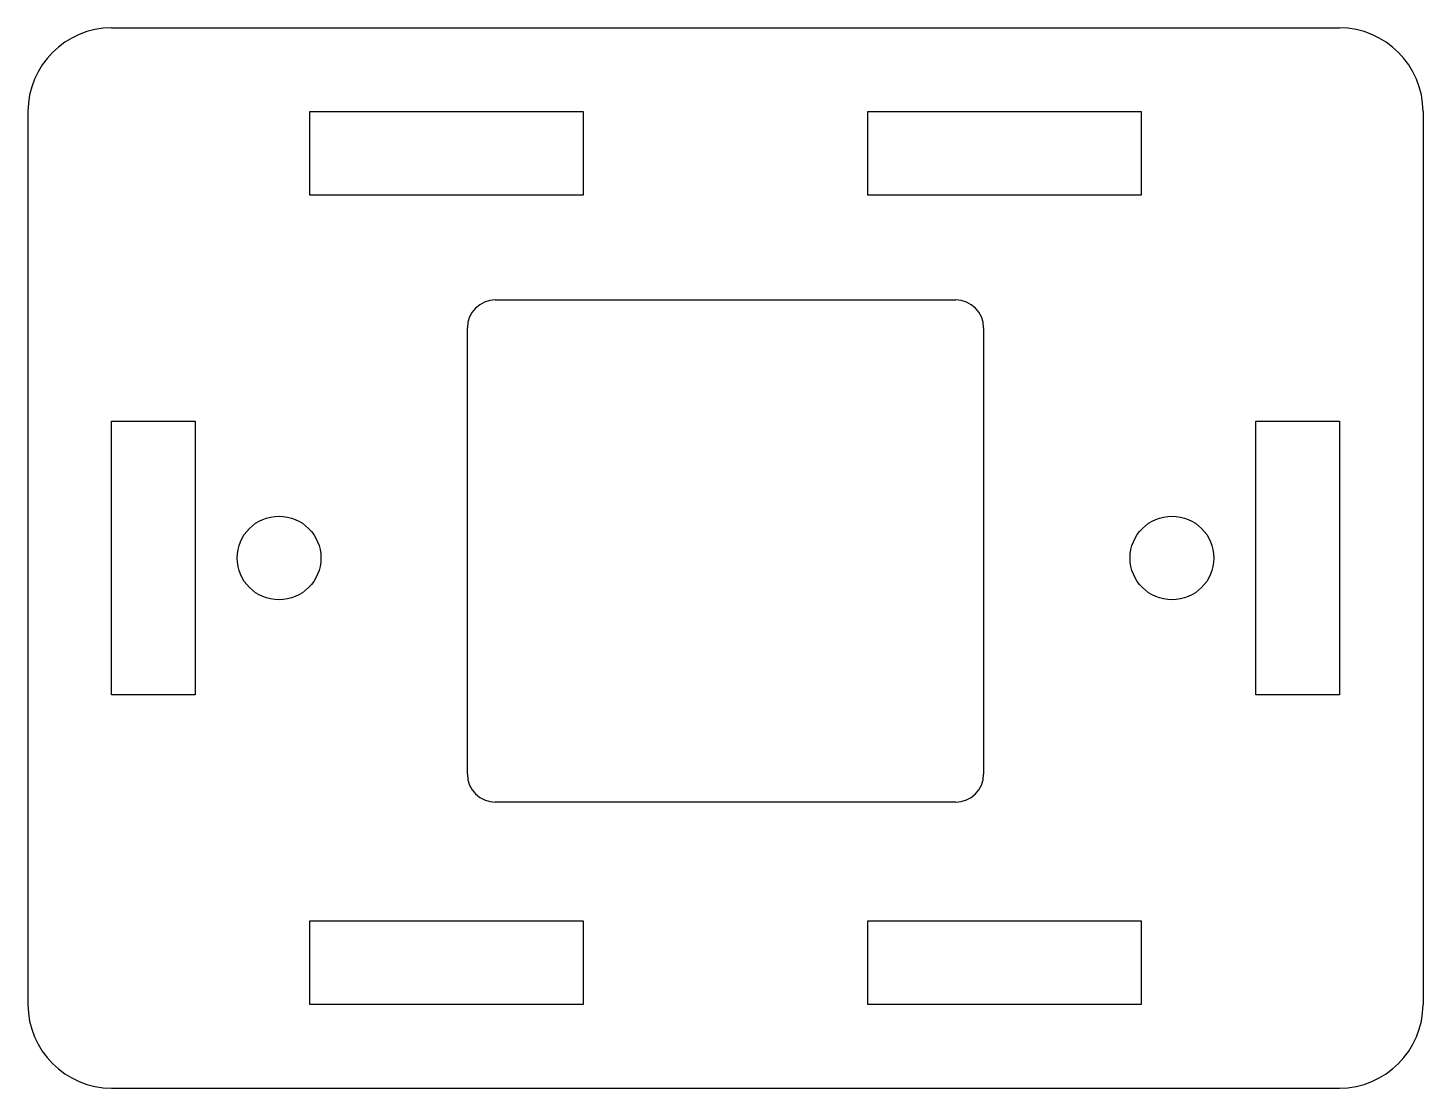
# Model space of a CAD drawing. Extents: x 0 to 50, y -6 to 32.
import ezdxf

# ---------------------------------------------------------------- set-up
doc = ezdxf.new("R2010")
doc.units = 0
doc.layers.get('0').update_dxf_attribs({"linetype": 'continuous'})

# ---------------------------------------------------------------- blocks, each defined once
blk = doc.blocks.new('FILLET002')
at = {"color": 0}
for p, q in [((3, 32), (47, 32)), ((0, 29), (0, -3)), ((10.1, 29), (19.9, 29)), ((10.1, 26), (10.1, 29)), ((19.9, 29), (19.9, 26)), ((30.1, 29), (39.9, 29)), ((30.1, 26), (30.1, 29)), ((39.9, 29), (39.9, 26)), ((50, 29), (50, -3)), ((19.9, 26), (10.1, 26)), ((39.9, 26), (30.1, 26)), ((16.75, 22.25), (33.25, 22.25)), ((15.75, 5.25), (15.75, 21.25)), ((34.25, 21.25), (34.25, 5.25)), ((3, 17.9), (6, 17.9)), ((3, 8.1), (3, 17.9)), ((6, 17.9), (6, 8.1)), ((44, 17.9), (47, 17.9)), ((44, 8.1), (44, 17.9)), ((47, 17.9), (47, 8.1)), ((6, 8.1), (3, 8.1)), ((47, 8.1), (44, 8.1)), ((33.25, 4.25), (16.75, 4.25)), ((10.1, 0), (19.9, 0)), ((10.1, -3), (10.1, 0)), ((19.9, 0), (19.9, -3)), ((30.1, 0), (39.9, 0)), ((30.1, -3), (30.1, 0)), ((39.9, 0), (39.9, -3)), ((19.9, -3), (10.1, -3)), ((39.9, -3), (30.1, -3)), ((3, -6), (47, -6))]:
    blk.add_line(p, q, dxfattribs=at)
for centre in [(9, 13), (41, 13)]:
    blk.add_circle(centre, 1.5, dxfattribs=at)
for centre, radius, start, end in [((3, 29), 3, 90, -180), ((47, 29), 3, 0, 90), ((16.75, 21.25), 1, 90, 180), ((33.25, 21.25), 1, 0, 90), ((16.75, 5.25), 1, -180, -90), ((33.25, 5.25), 1, -90, 0), ((3, -3), 3, 180, -90), ((47, -3), 3, -90, 0)]:
    blk.add_arc(centre, radius, start, end, dxfattribs=at)

msp = doc.modelspace()

# ---------------------------------------------------------------- block references
at = {"color": 0}
msp.add_blockref('FILLET002', (0, 0), dxfattribs=at)

doc.saveas('drawing.dxf')
